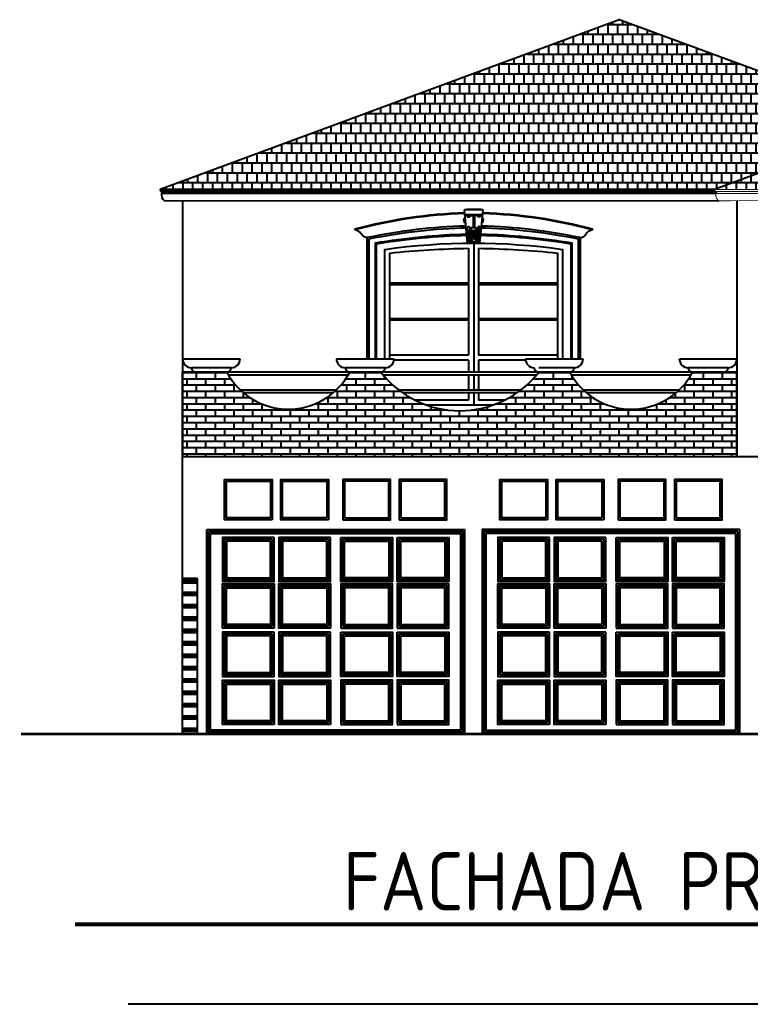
# Model space of a CAD drawing. Header units: millimetres. Extents: x -54.3 to 12.1, y 152.8 to 185.4.
# Drawn here: x -31.31 to -23.8, y 160.18 to 170.29 of the extents above; entities that cross this region are included whole.
import ezdxf
from ezdxf.enums import TextEntityAlignment as Align

# ---------------------------------------------------------------- set-up
doc = ezdxf.new("R2010")
doc.units = ezdxf.units.MM
doc.header["$LTSCALE"] = 2
for name, color, linetype in [('auxiliar', 8, 'Continuous'), ('MUROS', 30, 'Continuous'), ('PISO EXTERIOR', 55, 'Continuous'), ('PUERTAS', 47, 'Continuous'), ('teja', 22, 'Continuous'), ('TEXTO', 7, 'Continuous'), ('TITULO', 7, 'Continuous'), ('VENTANAS', 170, 'Continuous')]:
    doc.layers.add(name, color=color, linetype=linetype)
doc.styles.add('TITULOS', font='archquik.shx', dxfattribs={"width": 1.5, "height": 0.4})
pattern_1 = [(360, (-137.83295, 43.14494), (5e-17, 0.1016), []), (90, (-137.83295, 43.144944), (-0.0508, 0.1016), [0.1016, -0.1016])]

msp = doc.modelspace()

# ---------------------------------------------------------------- hatches: boundary and pattern name
at = {"layer": 'MUROS'}
h = msp.add_hatch(dxfattribs=at)
h.set_pattern_fill('AR-BRSTD', color=256, scale=0.00095, angle=360, style=0)
h.set_pattern_definition([(360, (-132.37979, 49.35199), (3e-17, 0.06435471), []), (90, (-132.37979, 49.35199), (-0.09652, 0.06435471), [0.06435471, -0.06435471])])
h.paths.add_polyline_path([(-27.596, 166.673), (-27.915, 166.673, -0.601611), (-29.178, 166.673), (-29.635, 166.673), (-29.635, 165.806), (-23.935, 165.806), (-23.935, 166.673), (-24.391, 166.673, -0.601611), (-25.653, 166.673), (-25.973, 166.673, -0.487605)])
h = msp.add_hatch(dxfattribs=at)
h.set_pattern_fill('PLAST', color=256, scale=0.02, angle=360, style=0)
h.set_pattern_definition([(360, (-137.78744, 43.22283), (6e-17, 0.127), []), (360, (-137.78744, 43.2387), (6e-17, 0.127), []), (360, (-137.78744, 43.25458), (6e-17, 0.127), [])])
h.paths.add_polyline_path([(-29.485, 164.556), (-29.635, 164.556), (-29.635, 162.956), (-29.485, 162.956)])
at = {"layer": 'teja'}
h = msp.add_hatch(dxfattribs=at)
h.set_pattern_fill('AR-B88', color=256, scale=0.0005, angle=360, style=0)
h.set_pattern_definition(pattern_1)
h.paths.add_polyline_path([(-24.16, 168.55), (-22.284, 169.243), (-25.135, 170.294), (-29.864, 168.55)])
h = msp.add_hatch(dxfattribs=at)
h.set_pattern_fill('AR-B88', color=256, scale=0.0005, angle=360, style=0)
h.set_pattern_definition(pattern_1)
h.paths.add_polyline_path([(-24.16, 168.55), (-20.405, 168.55), (-22.284, 169.243)])

# ---------------------------------------------------------------- linework, layer by layer
for p, q in [((-29.635, 166.81), (-29.041, 166.81)), ((-29.133, 166.718), (-29.543, 166.718)), ((-28.052, 166.81), (-27.459, 166.81)), ((-27.551, 166.718), (-27.961, 166.718)), ((-26.11, 166.81), (-25.517, 166.81)), ((-25.608, 166.718), (-25.971, 166.718)), ((-24.527, 166.81), (-23.934, 166.81)), ((-24.026, 166.718), (-24.436, 166.718)), ((-23.935, 166.673), (-29.635, 166.673)), ((-29.635, 165.806), (-29.635, 166.673)), ((-27.931, 166.644), (-29.162, 166.644)), ((-27.596, 166.673), (-27.915, 166.673)), ((-25.996, 166.644), (-27.573, 166.644)), ((-25.653, 166.673), (-25.973, 166.673)), ((-24.407, 166.644), (-25.638, 166.644)), ((-23.935, 165.806), (-23.935, 166.673)), ((-28.054, 166.49), (-29.04, 166.49)), ((-28.085, 166.462), (-29.008, 166.462)), ((-26.157, 166.49), (-27.412, 166.49)), ((-26.196, 166.462), (-27.373, 166.462)), ((-24.529, 166.49), (-25.515, 166.49)), ((-24.561, 166.462), (-25.483, 166.462))]:
    msp.add_line(p, q)
for centre, radius, start, end in [((-29.543, 166.81), 0.0912, 180, 270), ((-29.498, 166.718), 0.0456, 180, 270), ((-29.178, 166.718), 0.0456, 270, 0), ((-29.133, 166.81), 0.0912, 270, 0), ((-27.961, 166.81), 0.0912, 180, 270), ((-27.915, 166.718), 0.0456, 180, 270), ((-27.596, 166.718), 0.0456, 270, 0), ((-27.551, 166.81), 0.0912, 270, 0), ((-26.018, 166.81), 0.0912, 180, 270), ((-25.973, 166.718), 0.0456, 180, 270), ((-25.653, 166.718), 0.0456, 270, 0), ((-25.608, 166.81), 0.0912, 270, 0), ((-24.436, 166.81), 0.0912, 180, 270), ((-24.391, 166.718), 0.0456, 180, 270), ((-24.071, 166.718), 0.0456, 270, 0), ((-24.026, 166.81), 0.0912, 270, 0)]:
    msp.add_arc(centre, radius, start, end)
at = {"layer": 'auxiliar'}
msp.add_line((-19.903, 160.179), (-30.194, 160.179), dxfattribs=at)
at = {"layer": 'MUROS'}
for p, q in [((-25.134, 170.295), (-29.864, 168.55)), ((-25.134, 170.294), (-20.405, 168.55)), ((-22.285, 169.243), (-24.164, 168.549)), ((-24.16, 168.55), (-29.864, 168.55)), ((-24.158, 168.53), (-29.857, 168.53)), ((-24.146, 168.51), (-29.847, 168.51)), ((-29.822, 168.436), (-24.122, 168.435)), ((-29.635, 168.436), (-29.635, 165.806)), ((-29.635, 165.806), (-23.935, 165.806)), ((-29.635, 164.556), (-29.485, 164.556)), ((-29.485, 164.556), (-29.485, 162.956))]:
    msp.add_line(p, q, dxfattribs=at)
at = {"layer": 'MUROS', "const_width": 0.01}
for points in [[(-24.163, 168.549, 0.376341), (-24.148, 168.525)], [(-24.148, 168.509, 0.327753), (-24.122, 168.435)], [(-24.149, 168.509, 0.696878), (-24.148, 168.525)]]:
    msp.add_lwpolyline(points, format="xyb", dxfattribs=at)
at = {"layer": 'MUROS'}
for points, const_width in [([(-24.16, 168.55), (-20.405, 168.55)], 0.01), ([(-24.158, 168.53), (-20.412, 168.53)], 0.01), ([(-24.146, 168.51), (-20.42, 168.51)], 0.01), ([(-24.122, 168.435), (-20.447, 168.437)], 0.01), ([(-23.935, 168.435), (-23.935, 165.806)], 0.02), ([(-29.635, 165.806), (-29.635, 162.956)], 0.02), ([(-23.935, 165.806), (-20.635, 165.806)], 0.02)]:
    msp.add_lwpolyline(points, dxfattribs=dict(at, const_width=const_width))
for centre, radius, start, end in [((-29.842, 168.546), 0.0216, 170.7549, 253.2484), ((-29.785, 168.491), 0.0663, 163.7084, 236.2953), ((-29.852, 168.517), 0.00848, 289.0907, 68.5779), ((-28.547, 167.008), 0.715, 207.9368, 332.0632), ((-26.784, 167.307), 1.03, 218.0118, 321.9882), ((-25.022, 167.008), 0.715, 207.9368, 332.0632)]:
    msp.add_arc(centre, radius, start, end, dxfattribs=at)
at = {"layer": 'PISO EXTERIOR', "const_width": 0.03}
msp.add_lwpolyline([(-31.293, 162.956), (-17.606, 162.956)], dxfattribs=at)
at = {"layer": 'PUERTAS'}
for points in [[(-29.385, 165.056), (-26.735, 165.056), (-26.735, 162.956), (-29.385, 162.956)], [(-29.365, 165.036), (-26.755, 165.036), (-26.755, 162.976), (-29.365, 162.976)], [(-29.345, 165.016), (-26.775, 165.016), (-26.775, 162.996), (-29.345, 162.996)], [(-23.905, 165.056), (-26.555, 165.056), (-26.555, 162.956), (-23.905, 162.956)], [(-23.925, 165.036), (-26.535, 165.036), (-26.535, 162.976), (-23.925, 162.976)], [(-23.945, 165.016), (-26.515, 165.016), (-26.515, 162.996), (-23.945, 162.996)], [(-28.691, 164.975), (-29.222, 164.975), (-29.222, 164.521), (-28.691, 164.521)], [(-28.711, 164.956), (-29.203, 164.956), (-29.203, 164.54), (-28.711, 164.54)], [(-28.73, 164.937), (-29.183, 164.937), (-29.183, 164.559), (-28.73, 164.559)], [(-28.113, 164.975), (-28.643, 164.975), (-28.643, 164.521), (-28.113, 164.521)], [(-28.132, 164.956), (-28.624, 164.956), (-28.624, 164.54), (-28.132, 164.54)], [(-28.152, 164.937), (-28.605, 164.937), (-28.605, 164.559), (-28.152, 164.559)], [(-28.006, 164.975), (-27.476, 164.975), (-27.476, 164.521), (-28.006, 164.521)], [(-27.987, 164.956), (-27.495, 164.956), (-27.495, 164.54), (-27.987, 164.54)], [(-27.968, 164.937), (-27.514, 164.937), (-27.514, 164.559), (-27.968, 164.559)], [(-27.428, 164.975), (-26.897, 164.975), (-26.897, 164.521), (-27.428, 164.521)], [(-27.408, 164.956), (-26.916, 164.956), (-26.916, 164.54), (-27.408, 164.54)], [(-27.389, 164.937), (-26.936, 164.937), (-26.936, 164.559), (-27.389, 164.559)], [(-25.861, 164.975), (-26.392, 164.975), (-26.392, 164.521), (-25.861, 164.521)], [(-25.881, 164.956), (-26.373, 164.956), (-26.373, 164.54), (-25.881, 164.54)], [(-25.9, 164.937), (-26.353, 164.937), (-26.353, 164.559), (-25.9, 164.559)], [(-25.283, 164.975), (-25.813, 164.975), (-25.813, 164.521), (-25.283, 164.521)], [(-25.302, 164.956), (-25.794, 164.956), (-25.794, 164.54), (-25.302, 164.54)], [(-25.322, 164.937), (-25.775, 164.937), (-25.775, 164.559), (-25.322, 164.559)], [(-25.176, 164.975), (-24.646, 164.975), (-24.646, 164.521), (-25.176, 164.521)], [(-25.157, 164.956), (-24.665, 164.956), (-24.665, 164.54), (-25.157, 164.54)], [(-25.138, 164.937), (-24.684, 164.937), (-24.684, 164.559), (-25.138, 164.559)], [(-24.598, 164.975), (-24.067, 164.975), (-24.067, 164.521), (-24.598, 164.521)], [(-24.578, 164.956), (-24.086, 164.956), (-24.086, 164.54), (-24.578, 164.54)], [(-24.559, 164.937), (-24.106, 164.937), (-24.106, 164.559), (-24.559, 164.559)], [(-28.691, 164.042), (-29.222, 164.042), (-29.222, 164.497), (-28.691, 164.497)], [(-28.113, 164.042), (-28.643, 164.042), (-28.643, 164.497), (-28.113, 164.497)], [(-28.006, 164.042), (-27.476, 164.042), (-27.476, 164.497), (-28.006, 164.497)], [(-27.428, 164.042), (-26.897, 164.042), (-26.897, 164.497), (-27.428, 164.497)], [(-25.861, 164.042), (-26.392, 164.042), (-26.392, 164.497), (-25.861, 164.497)], [(-25.283, 164.042), (-25.813, 164.042), (-25.813, 164.497), (-25.283, 164.497)], [(-25.176, 164.042), (-24.646, 164.042), (-24.646, 164.497), (-25.176, 164.497)], [(-24.598, 164.042), (-24.067, 164.042), (-24.067, 164.497), (-24.598, 164.497)], [(-28.711, 164.062), (-29.203, 164.062), (-29.203, 164.477), (-28.711, 164.477)], [(-28.73, 164.081), (-29.183, 164.081), (-29.183, 164.458), (-28.73, 164.458)], [(-28.132, 164.062), (-28.624, 164.062), (-28.624, 164.477), (-28.132, 164.477)], [(-28.152, 164.081), (-28.605, 164.081), (-28.605, 164.458), (-28.152, 164.458)], [(-27.987, 164.062), (-27.495, 164.062), (-27.495, 164.477), (-27.987, 164.477)], [(-27.968, 164.081), (-27.514, 164.081), (-27.514, 164.458), (-27.968, 164.458)], [(-27.408, 164.062), (-26.916, 164.062), (-26.916, 164.477), (-27.408, 164.477)], [(-27.389, 164.081), (-26.936, 164.081), (-26.936, 164.458), (-27.389, 164.458)], [(-25.881, 164.062), (-26.373, 164.062), (-26.373, 164.477), (-25.881, 164.477)], [(-25.9, 164.081), (-26.353, 164.081), (-26.353, 164.458), (-25.9, 164.458)], [(-25.302, 164.062), (-25.794, 164.062), (-25.794, 164.477), (-25.302, 164.477)], [(-25.322, 164.081), (-25.775, 164.081), (-25.775, 164.458), (-25.322, 164.458)], [(-25.157, 164.062), (-24.665, 164.062), (-24.665, 164.477), (-25.157, 164.477)], [(-25.138, 164.081), (-24.684, 164.081), (-24.684, 164.458), (-25.138, 164.458)], [(-24.578, 164.062), (-24.086, 164.062), (-24.086, 164.477), (-24.578, 164.477)], [(-24.559, 164.081), (-24.106, 164.081), (-24.106, 164.458), (-24.559, 164.458)], [(-28.691, 164.002), (-29.222, 164.002), (-29.222, 163.548), (-28.691, 163.548)], [(-28.711, 163.983), (-29.203, 163.983), (-29.203, 163.567), (-28.711, 163.567)], [(-28.113, 164.002), (-28.643, 164.002), (-28.643, 163.548), (-28.113, 163.548)], [(-28.132, 163.983), (-28.624, 163.983), (-28.624, 163.567), (-28.132, 163.567)], [(-28.006, 164.002), (-27.476, 164.002), (-27.476, 163.548), (-28.006, 163.548)], [(-27.987, 163.983), (-27.495, 163.983), (-27.495, 163.567), (-27.987, 163.567)], [(-27.428, 164.002), (-26.897, 164.002), (-26.897, 163.548), (-27.428, 163.548)], [(-27.408, 163.983), (-26.916, 163.983), (-26.916, 163.567), (-27.408, 163.567)], [(-25.861, 164.002), (-26.392, 164.002), (-26.392, 163.548), (-25.861, 163.548)], [(-25.881, 163.983), (-26.373, 163.983), (-26.373, 163.567), (-25.881, 163.567)], [(-25.283, 164.002), (-25.813, 164.002), (-25.813, 163.548), (-25.283, 163.548)], [(-25.302, 163.983), (-25.794, 163.983), (-25.794, 163.567), (-25.302, 163.567)], [(-25.176, 164.002), (-24.646, 164.002), (-24.646, 163.548), (-25.176, 163.548)], [(-25.157, 163.983), (-24.665, 163.983), (-24.665, 163.567), (-25.157, 163.567)], [(-24.598, 164.002), (-24.067, 164.002), (-24.067, 163.548), (-24.598, 163.548)], [(-24.578, 163.983), (-24.086, 163.983), (-24.086, 163.567), (-24.578, 163.567)], [(-28.73, 163.964), (-29.183, 163.964), (-29.183, 163.586), (-28.73, 163.586)], [(-28.152, 163.964), (-28.605, 163.964), (-28.605, 163.586), (-28.152, 163.586)], [(-27.968, 163.964), (-27.514, 163.964), (-27.514, 163.586), (-27.968, 163.586)], [(-27.389, 163.964), (-26.936, 163.964), (-26.936, 163.586), (-27.389, 163.586)], [(-25.9, 163.964), (-26.353, 163.964), (-26.353, 163.586), (-25.9, 163.586)], [(-25.322, 163.964), (-25.775, 163.964), (-25.775, 163.586), (-25.322, 163.586)], [(-25.138, 163.964), (-24.684, 163.964), (-24.684, 163.586), (-25.138, 163.586)], [(-24.559, 163.964), (-24.106, 163.964), (-24.106, 163.586), (-24.559, 163.586)], [(-28.691, 163.054), (-29.222, 163.054), (-29.222, 163.508), (-28.691, 163.508)], [(-28.711, 163.073), (-29.203, 163.073), (-29.203, 163.489), (-28.711, 163.489)], [(-28.113, 163.054), (-28.643, 163.054), (-28.643, 163.508), (-28.113, 163.508)], [(-28.132, 163.073), (-28.624, 163.073), (-28.624, 163.489), (-28.132, 163.489)], [(-28.006, 163.054), (-27.476, 163.054), (-27.476, 163.508), (-28.006, 163.508)], [(-27.987, 163.073), (-27.495, 163.073), (-27.495, 163.489), (-27.987, 163.489)], [(-27.428, 163.054), (-26.897, 163.054), (-26.897, 163.508), (-27.428, 163.508)], [(-27.408, 163.073), (-26.916, 163.073), (-26.916, 163.489), (-27.408, 163.489)], [(-25.861, 163.054), (-26.392, 163.054), (-26.392, 163.508), (-25.861, 163.508)], [(-25.881, 163.073), (-26.373, 163.073), (-26.373, 163.489), (-25.881, 163.489)], [(-25.283, 163.054), (-25.813, 163.054), (-25.813, 163.508), (-25.283, 163.508)], [(-25.302, 163.073), (-25.794, 163.073), (-25.794, 163.489), (-25.302, 163.489)], [(-25.176, 163.054), (-24.646, 163.054), (-24.646, 163.508), (-25.176, 163.508)], [(-25.157, 163.073), (-24.665, 163.073), (-24.665, 163.489), (-25.157, 163.489)], [(-24.598, 163.054), (-24.067, 163.054), (-24.067, 163.508), (-24.598, 163.508)], [(-24.578, 163.073), (-24.086, 163.073), (-24.086, 163.489), (-24.578, 163.489)], [(-28.73, 163.092), (-29.183, 163.092), (-29.183, 163.469), (-28.73, 163.469)], [(-28.152, 163.092), (-28.605, 163.092), (-28.605, 163.469), (-28.152, 163.469)], [(-27.968, 163.092), (-27.514, 163.092), (-27.514, 163.469), (-27.968, 163.469)], [(-27.389, 163.092), (-26.936, 163.092), (-26.936, 163.469), (-27.389, 163.469)], [(-25.9, 163.092), (-26.353, 163.092), (-26.353, 163.469), (-25.9, 163.469)], [(-25.322, 163.092), (-25.775, 163.092), (-25.775, 163.469), (-25.322, 163.469)], [(-25.138, 163.092), (-24.684, 163.092), (-24.684, 163.469), (-25.138, 163.469)], [(-24.559, 163.092), (-24.106, 163.092), (-24.106, 163.469), (-24.559, 163.469)]]:
    msp.add_lwpolyline(points, close=True, dxfattribs=at)
at = {"layer": 'TITULO', "color": 9, "const_width": 0.0428}
msp.add_lwpolyline([(-30.739, 161), (-18.869, 161)], dxfattribs=at)
at = {"layer": 'VENTANAS', "ltscale": 0.05}
for points in [[(-26.705, 167.999), (-26.737, 168.341)], [(-26.577, 167.999), (-26.545, 168.341)], [(-26.738, 168.216), (-26.741, 168.248)], [(-26.731, 168.205), (-26.736, 168.259)], [(-26.645, 168.284), (-26.645, 168.157)], [(-26.634, 168.284), (-26.634, 168.157)], [(-26.552, 168.205), (-26.547, 168.259)], [(-26.544, 168.216), (-26.541, 168.248)], [(-27.865, 168.142), (-27.862, 168.136)], [(-26.694, 168.01), (-26.707, 168.157)], [(-26.69, 168.129), (-26.675, 168.124), (-26.662, 168.11), (-26.653, 168.096), (-26.648, 168.074)], [(-26.592, 168.129), (-26.607, 168.124), (-26.62, 168.11), (-26.628, 168.096), (-26.633, 168.08)], [(-26.589, 168.01), (-26.575, 168.157)], [(-25.417, 168.142), (-25.42, 168.136)], [(-26.697, 168.11), (-26.678, 168.088), (-26.664, 168.079), (-26.652, 168.076), (-26.648, 168.069)], [(-26.692, 168.065), (-26.675, 168.051), (-26.663, 168.047), (-26.657, 168.034)], [(-26.689, 168.032), (-26.679, 168.026), (-26.663, 168.023)], [(-26.689, 168.028), (-26.676, 168.02), (-26.673, 168.011)], [(-26.688, 168.088), (-26.669, 168.076), (-26.66, 168.06), (-26.657, 168.033)], [(-26.687, 168.054), (-26.674, 168.047), (-26.666, 168.03), (-26.663, 168.023)], [(-26.585, 168.11), (-26.604, 168.088), (-26.618, 168.079), (-26.63, 168.076), (-26.632, 168.072)], [(-26.594, 168.088), (-26.613, 168.076), (-26.622, 168.06), (-26.624, 168.038)], [(-26.59, 168.065), (-26.607, 168.051), (-26.619, 168.047), (-26.624, 168.036)], [(-26.595, 168.054), (-26.608, 168.047), (-26.616, 168.03), (-26.619, 168.024)], [(-26.593, 168.032), (-26.603, 168.026), (-26.618, 168.023)], [(-26.593, 168.028), (-26.606, 168.02), (-26.609, 168.011)], [(-26.693, 167.946), (-26.693, 166.847)], [(-26.641, 167.999), (-26.641, 166.673)], [(-26.59, 167.946), (-26.59, 166.847)], [(-26.693, 167.586), (-27.504, 167.586)], [(-26.693, 167.571), (-27.504, 167.571)], [(-25.779, 167.586), (-26.59, 167.586)], [(-25.779, 167.57), (-26.59, 167.57)], [(-26.693, 167.222), (-27.504, 167.222)], [(-25.779, 167.222), (-26.59, 167.222)], [(-26.693, 167.206), (-27.504, 167.206)], [(-25.779, 167.206), (-26.59, 167.206)], [(-26.693, 166.847), (-27.504, 166.847)], [(-25.779, 166.847), (-26.59, 166.847)], [(-26.693, 166.795), (-27.46, 166.795)], [(-26.693, 166.795), (-26.693, 166.673)], [(-26.59, 166.795), (-26.59, 166.673)], [(-26.109, 166.795), (-26.59, 166.795)], [(-26.693, 166.644), (-26.693, 166.49)], [(-26.641, 166.644), (-26.641, 166.49)], [(-26.59, 166.644), (-26.59, 166.49)], [(-26.693, 166.462), (-26.693, 166.386)], [(-26.641, 166.462), (-26.641, 166.335)], [(-26.59, 166.462), (-26.59, 166.386)], [(-26.693, 166.386), (-27.245, 166.386)], [(-26.445, 166.335), (-27.124, 166.335)], [(-26.324, 166.386), (-26.59, 166.386)]]:
    msp.add_lwpolyline(points, dxfattribs=at)
at = {"layer": 'VENTANAS'}
for points in [[(-27.715, 166.81), (-27.715, 168.044, -0.044641), (-26.707, 168.157)], [(-26.575, 168.157, -0.044641), (-25.567, 168.044), (-25.567, 166.81)], [(-27.651, 166.81), (-27.651, 168.001, -0.036369), (-26.714, 168.093)], [(-27.639, 166.81), (-27.639, 167.993, -0.03499), (-26.713, 168.08)], [(-26.569, 168.093, -0.036369), (-25.631, 168.001), (-25.631, 166.81)], [(-26.569, 168.08, -0.03499), (-25.644, 167.993), (-25.644, 166.81)], [(-27.555, 166.81), (-27.555, 167.935, -0.070022), (-25.727, 167.935), (-25.727, 166.81)], [(-27.504, 166.81), (-27.504, 167.897, -0.02226), (-26.693, 167.946)], [(-26.694, 168.01, -0.021833), (-26.589, 168.01)], [(-26.59, 167.946, -0.02226), (-25.779, 167.897), (-25.779, 166.81)]]:
    msp.add_lwpolyline(points, format="xyb", dxfattribs=at)
for points in [[(-27.735, 166.81), (-27.735, 168.056)], [(-25.548, 168.056), (-25.548, 166.81)]]:
    msp.add_lwpolyline(points, dxfattribs=at)
for points in [[(-28.711, 165.156), (-29.203, 165.156), (-29.203, 165.572), (-28.711, 165.572)], [(-28.73, 165.176), (-29.183, 165.176), (-29.183, 165.553), (-28.73, 165.553)], [(-28.132, 165.156), (-28.624, 165.156), (-28.624, 165.572), (-28.132, 165.572)], [(-28.152, 165.176), (-28.605, 165.176), (-28.605, 165.553), (-28.152, 165.553)], [(-27.987, 165.156), (-27.495, 165.156), (-27.495, 165.572), (-27.987, 165.572)], [(-27.968, 165.176), (-27.514, 165.176), (-27.514, 165.553), (-27.968, 165.553)], [(-27.408, 165.156), (-26.916, 165.156), (-26.916, 165.572), (-27.408, 165.572)], [(-27.389, 165.176), (-26.936, 165.176), (-26.936, 165.553), (-27.389, 165.553)], [(-25.881, 165.156), (-26.373, 165.156), (-26.373, 165.572), (-25.881, 165.572)], [(-25.9, 165.176), (-26.353, 165.176), (-26.353, 165.553), (-25.9, 165.553)], [(-25.302, 165.156), (-25.794, 165.156), (-25.794, 165.572), (-25.302, 165.572)], [(-25.322, 165.176), (-25.775, 165.176), (-25.775, 165.553), (-25.322, 165.553)], [(-25.157, 165.156), (-24.665, 165.156), (-24.665, 165.572), (-25.157, 165.572)], [(-25.138, 165.176), (-24.684, 165.176), (-24.684, 165.553), (-25.138, 165.553)], [(-24.578, 165.156), (-24.086, 165.156), (-24.086, 165.572), (-24.578, 165.572)], [(-24.559, 165.176), (-24.106, 165.176), (-24.106, 165.553), (-24.559, 165.553)]]:
    msp.add_lwpolyline(points, close=True, dxfattribs=at)
at = {"layer": 'VENTANAS', "ltscale": 0.05}
for centre, radius, start, end in [((-26.641, 166.815), 1.53, 86.4017, 93.5983), ((-26.641, 166.815), 1.526, 86.406, 93.594), ((-26.573, 163.324), 4.988, 91.8486, 105.0144), ((-26.573, 163.319), 4.986, 91.8448, 104.9848), ((-26.641, 166.872), 1.379, 93.8981, 94.164), ((-26.641, 166.884), 1.379, 93.6752, 93.9411), ((-26.641, 166.815), 1.476, 86.465, 93.535), ((-26.641, 166.884), 1.379, 86.0589, 86.3248), ((-26.709, 163.324), 4.988, 74.9856, 88.1514), ((-26.709, 163.319), 4.986, 75.0152, 88.1552), ((-26.641, 166.872), 1.379, 85.836, 86.1019), ((-26.564, 162.481), 5.696, 91.5894, 101.8596), ((-26.641, 166.872), 1.347, 93.8639, 94.1361), ((-26.641, 166.861), 1.347, 93.5475, 93.8198), ((-26.673, 168.123), 0.0244, 112.5959, 137.7043), ((-26.676, 168.145), 0.0162, 197.2805, 226.718), ((-26.641, 168.075), 0.0824, 59.5672, 120.4327), ((-26.815, 168.091), 0.169, 331.5755, 12.5606), ((-26.815, 168.091), 0.174, 332.5275, 12.3254), ((-26.464, 168.091), 0.174, 167.7038, 207.492), ((-26.464, 168.091), 0.169, 167.4742, 208.4504), ((-26.609, 168.123), 0.0244, 42.2957, 67.4041), ((-26.606, 168.145), 0.0162, 313.282, 342.7195), ((-26.719, 162.481), 5.696, 78.1404, 88.4106), ((-26.641, 166.861), 1.347, 86.1802, 86.4525), ((-26.641, 166.872), 1.347, 85.8639, 86.1361)]:
    msp.add_arc(centre, radius, start, end, dxfattribs=at)
for points, knots in [([(-26.716, 168.288), (-26.714, 168.283), (-26.71, 168.272), (-26.687, 168.263), (-26.671, 168.284), (-26.653, 168.285), (-26.646, 168.284), (-26.645, 168.284)], [0, 0, 0, 0, 0.0238656, 0.0511491, 0.097607, 0.125699, 0.130488, 0.130488, 0.130488, 0.130488]), ([(-26.716, 168.288), (-26.709, 168.285), (-26.695, 168.278), (-26.671, 168.288), (-26.654, 168.288), (-26.645, 168.288)], [0, 0, 0, 0, 0.0326152, 0.0716279, 0.1127467, 0.1127467, 0.1127467, 0.1127467]), ([(-26.645, 168.288), (-26.644, 168.287), (-26.643, 168.285), (-26.641, 168.285), (-26.64, 168.285), (-26.639, 168.285)], [0, 0, 0, 0, 0.00586122, 0.00968404, 0.0104125, 0.0104125, 0.0104125, 0.0104125]), ([(-26.634, 168.288), (-26.635, 168.287), (-26.636, 168.285), (-26.638, 168.285), (-26.639, 168.285), (-26.639, 168.285)], [0, 0, 0, 0, 0.00586122, 0.00968404, 0.0104125, 0.0104125, 0.0104125, 0.0104125]), ([(-26.563, 168.288), (-26.565, 168.283), (-26.569, 168.272), (-26.592, 168.263), (-26.608, 168.284), (-26.626, 168.285), (-26.633, 168.284), (-26.634, 168.284)], [0, 0, 0, 0, 0.0238656, 0.0511491, 0.097607, 0.125699, 0.130488, 0.130488, 0.130488, 0.130488]), ([(-26.563, 168.288), (-26.57, 168.285), (-26.584, 168.278), (-26.608, 168.288), (-26.625, 168.288), (-26.634, 168.288)], [0, 0, 0, 0, 0.0326152, 0.0716279, 0.1127467, 0.1127467, 0.1127467, 0.1127467]), ([(-26.707, 168.157), (-26.707, 168.159), (-26.705, 168.166), (-26.687, 168.175), (-26.686, 168.155), (-26.68, 168.15), (-26.678, 168.148)], [0, 0, 0, 0, 0.01192815, 0.03292794, 0.06248584, 0.07262261, 0.07262261, 0.07262261, 0.07262261]), ([(-26.697, 168.11), (-26.698, 168.112), (-26.702, 168.118), (-26.705, 168.137), (-26.689, 168.124), (-26.689, 168.127), (-26.69, 168.129)], [0.21381137, 0.21381137, 0.21381137, 0.21381137, 0.22355295, 0.24619826, 0.26363342, 0.27033052, 0.27033052, 0.27033052, 0.27033052]), ([(-26.687, 168.133), (-26.684, 168.132), (-26.68, 168.132), (-26.675, 168.132), (-26.673, 168.133)], [0.02001924, 0.02001924, 0.02001924, 0.02001924, 0.03206079, 0.04232157, 0.04232157, 0.04232157, 0.04232157]), ([(-26.683, 168.146), (-26.682, 168.144), (-26.678, 168.139), (-26.673, 168.13), (-26.666, 168.135), (-26.668, 168.145), (-26.659, 168.126), (-26.649, 168.129), (-26.643, 168.128), (-26.641, 168.128)], [0.008317, 0.008317, 0.008317, 0.008317, 0.01750117, 0.03698899, 0.04385471, 0.05032477, 0.07209526, 0.08675625, 0.0980896, 0.0980896, 0.0980896, 0.0980896]), ([(-26.682, 168.132), (-26.679, 168.131), (-26.67, 168.129), (-26.659, 168.12), (-26.65, 168.11), (-26.648, 168.104), (-26.647, 168.101)], [0.01004077, 0.01004077, 0.01004077, 0.01004077, 0.02547291, 0.05345105, 0.07312902, 0.08550986, 0.08550986, 0.08550986, 0.08550986]), ([(-26.599, 168.146), (-26.6, 168.144), (-26.604, 168.139), (-26.609, 168.13), (-26.616, 168.135), (-26.614, 168.145), (-26.623, 168.126), (-26.633, 168.129), (-26.638, 168.128), (-26.641, 168.128)], [0.008317, 0.008317, 0.008317, 0.008317, 0.01750117, 0.03698899, 0.04385471, 0.05032477, 0.07209526, 0.08675625, 0.0980896, 0.0980896, 0.0980896, 0.0980896]), ([(-26.6, 168.132), (-26.603, 168.131), (-26.612, 168.129), (-26.623, 168.12), (-26.63, 168.112), (-26.632, 168.108), (-26.632, 168.108)], [0.01004077, 0.01004077, 0.01004077, 0.01004077, 0.02547291, 0.05345105, 0.07312902, 0.07481965, 0.07481965, 0.07481965, 0.07481965]), ([(-26.595, 168.133), (-26.597, 168.132), (-26.602, 168.132), (-26.607, 168.132), (-26.609, 168.133)], [0.02001924, 0.02001924, 0.02001924, 0.02001924, 0.03206079, 0.04232157, 0.04232157, 0.04232157, 0.04232157]), ([(-26.575, 168.157), (-26.576, 168.159), (-26.578, 168.166), (-26.595, 168.175), (-26.596, 168.155), (-26.603, 168.15), (-26.604, 168.148)], [0, 0, 0, 0, 0.01192815, 0.03292794, 0.06248584, 0.07262261, 0.07262261, 0.07262261, 0.07262261]), ([(-26.585, 168.11), (-26.584, 168.112), (-26.58, 168.118), (-26.577, 168.137), (-26.593, 168.124), (-26.593, 168.127), (-26.592, 168.129)], [0.21381137, 0.21381137, 0.21381137, 0.21381137, 0.22355295, 0.24619826, 0.26363342, 0.27033052, 0.27033052, 0.27033052, 0.27033052]), ([(-26.692, 168.065), (-26.694, 168.068), (-26.699, 168.078), (-26.701, 168.094), (-26.69, 168.084), (-26.688, 168.087), (-26.688, 168.088)], [0.12672676, 0.12672676, 0.12672676, 0.12672676, 0.13700334, 0.15964865, 0.17197702, 0.17745853, 0.17745853, 0.17745853, 0.17745853]), ([(-26.689, 168.032), (-26.69, 168.034), (-26.694, 168.04), (-26.699, 168.054), (-26.687, 168.051), (-26.686, 168.052), (-26.686, 168.054)], [0.05718466, 0.05718466, 0.05718466, 0.05718466, 0.0697415, 0.08941993, 0.09913406, 0.10872628, 0.10872628, 0.10872628, 0.10872628]), ([(-26.69, 168.119), (-26.686, 168.117), (-26.675, 168.109), (-26.655, 168.076), (-26.665, 168.103), (-26.676, 168.116), (-26.69, 168.119), (-26.696, 168.12)], [0.0044109, 0.0044109, 0.0044109, 0.0044109, 0.0260799, 0.073155, 0.0881656, 0.1295714, 0.1545114, 0.1545114, 0.1545114, 0.1545114]), ([(-26.695, 168.021), (-26.694, 168.021), (-26.693, 168.022), (-26.69, 168.024), (-26.689, 168.026), (-26.689, 168.028)], [0.03573623, 0.03573623, 0.03573623, 0.03573623, 0.03773607, 0.04357183, 0.05080693, 0.05080693, 0.05080693, 0.05080693]), ([(-26.687, 168.078), (-26.685, 168.076), (-26.677, 168.071), (-26.663, 168.047), (-26.67, 168.066), (-26.677, 168.076), (-26.688, 168.078), (-26.691, 168.078)], [0.0044109, 0.0044109, 0.0044109, 0.0044109, 0.0260799, 0.073155, 0.0881656, 0.1295714, 0.1545114, 0.1545114, 0.1545114, 0.1545114]), ([(-26.686, 168.045), (-26.685, 168.044), (-26.68, 168.041), (-26.672, 168.027), (-26.676, 168.038), (-26.68, 168.044), (-26.686, 168.045), (-26.689, 168.045)], [0.0044109, 0.0044109, 0.0044109, 0.0044109, 0.0260799, 0.073155, 0.0881656, 0.1295714, 0.1545114, 0.1545114, 0.1545114, 0.1545114]), ([(-26.592, 168.119), (-26.595, 168.117), (-26.607, 168.109), (-26.627, 168.076), (-26.616, 168.103), (-26.606, 168.116), (-26.592, 168.119), (-26.586, 168.12)], [0.0044109, 0.0044109, 0.0044109, 0.0044109, 0.0260799, 0.073155, 0.0881656, 0.1295714, 0.1545114, 0.1545114, 0.1545114, 0.1545114]), ([(-26.595, 168.078), (-26.597, 168.076), (-26.605, 168.071), (-26.619, 168.047), (-26.612, 168.066), (-26.604, 168.076), (-26.594, 168.078), (-26.591, 168.078)], [0.0044109, 0.0044109, 0.0044109, 0.0044109, 0.0260799, 0.073155, 0.0881656, 0.1295714, 0.1545114, 0.1545114, 0.1545114, 0.1545114]), ([(-26.596, 168.045), (-26.597, 168.044), (-26.602, 168.041), (-26.61, 168.027), (-26.606, 168.038), (-26.602, 168.044), (-26.596, 168.045), (-26.593, 168.045)], [0.0044109, 0.0044109, 0.0044109, 0.0044109, 0.0260799, 0.073155, 0.0881656, 0.1295714, 0.1545114, 0.1545114, 0.1545114, 0.1545114]), ([(-26.593, 168.032), (-26.592, 168.034), (-26.588, 168.04), (-26.583, 168.054), (-26.594, 168.051), (-26.596, 168.052), (-26.596, 168.054)], [0.05718466, 0.05718466, 0.05718466, 0.05718466, 0.0697415, 0.08941993, 0.09913406, 0.10872628, 0.10872628, 0.10872628, 0.10872628]), ([(-26.59, 168.065), (-26.588, 168.068), (-26.582, 168.078), (-26.581, 168.094), (-26.592, 168.084), (-26.593, 168.087), (-26.594, 168.088)], [0.12672676, 0.12672676, 0.12672676, 0.12672676, 0.13700334, 0.15964865, 0.17197702, 0.17745853, 0.17745853, 0.17745853, 0.17745853]), ([(-26.588, 168.022), (-26.588, 168.022), (-26.589, 168.022), (-26.592, 168.024), (-26.593, 168.026), (-26.593, 168.028)], [0.0376631, 0.0376631, 0.0376631, 0.0376631, 0.03773607, 0.04357183, 0.05080693, 0.05080693, 0.05080693, 0.05080693]), ([(-26.68, 168.011), (-26.681, 168.013), (-26.684, 168.016), (-26.688, 168.017), (-26.69, 168.017)], [0.09159468, 0.09159468, 0.09159468, 0.09159468, 0.12957141, 0.15451138, 0.15451138, 0.15451138, 0.15451138]), ([(-26.688, 168.017), (-26.687, 168.016), (-26.685, 168.015), (-26.683, 168.012), (-26.682, 168.011)], [0.00441086, 0.00441086, 0.00441086, 0.00441086, 0.02607985, 0.04285419, 0.04285419, 0.04285419, 0.04285419]), ([(-26.602, 168.011), (-26.6, 168.013), (-26.598, 168.016), (-26.594, 168.017), (-26.592, 168.017)], [0.09159468, 0.09159468, 0.09159468, 0.09159468, 0.12957141, 0.15451138, 0.15451138, 0.15451138, 0.15451138]), ([(-26.594, 168.017), (-26.595, 168.016), (-26.597, 168.015), (-26.599, 168.012), (-26.6, 168.011)], [0.00441086, 0.00441086, 0.00441086, 0.00441086, 0.02607985, 0.04285419, 0.04285419, 0.04285419, 0.04285419])]:
    msp.add_open_spline(points, degree=3, knots=knots, dxfattribs=at)
for points in [[(-27.735, 168.056), (-27.774, 168.068), (-27.813, 168.113), (-27.862, 168.136)], [(-25.548, 168.056), (-25.509, 168.068), (-25.47, 168.113), (-25.42, 168.136)]]:
    msp.add_spline(points, degree=3, dxfattribs=at)
for points in [[(-26.691, 168.01), (-26.692, 168.012), (-26.693, 168.013), (-26.694, 168.014)], [(-26.591, 168.01), (-26.59, 168.011), (-26.589, 168.012), (-26.589, 168.013)]]:
    msp.add_open_spline(points, degree=3, dxfattribs=at)

# ---------------------------------------------------------------- texts
at = {"layer": 'TEXTO', "style": 'TITULOS', "width": 1.03755}
msp.add_text('FACHADA PRINCIPAL', height=0.6, dxfattribs=at).set_placement((-24.585, 161.143), align=Align.CENTER)

doc.saveas('drawing.dxf')
